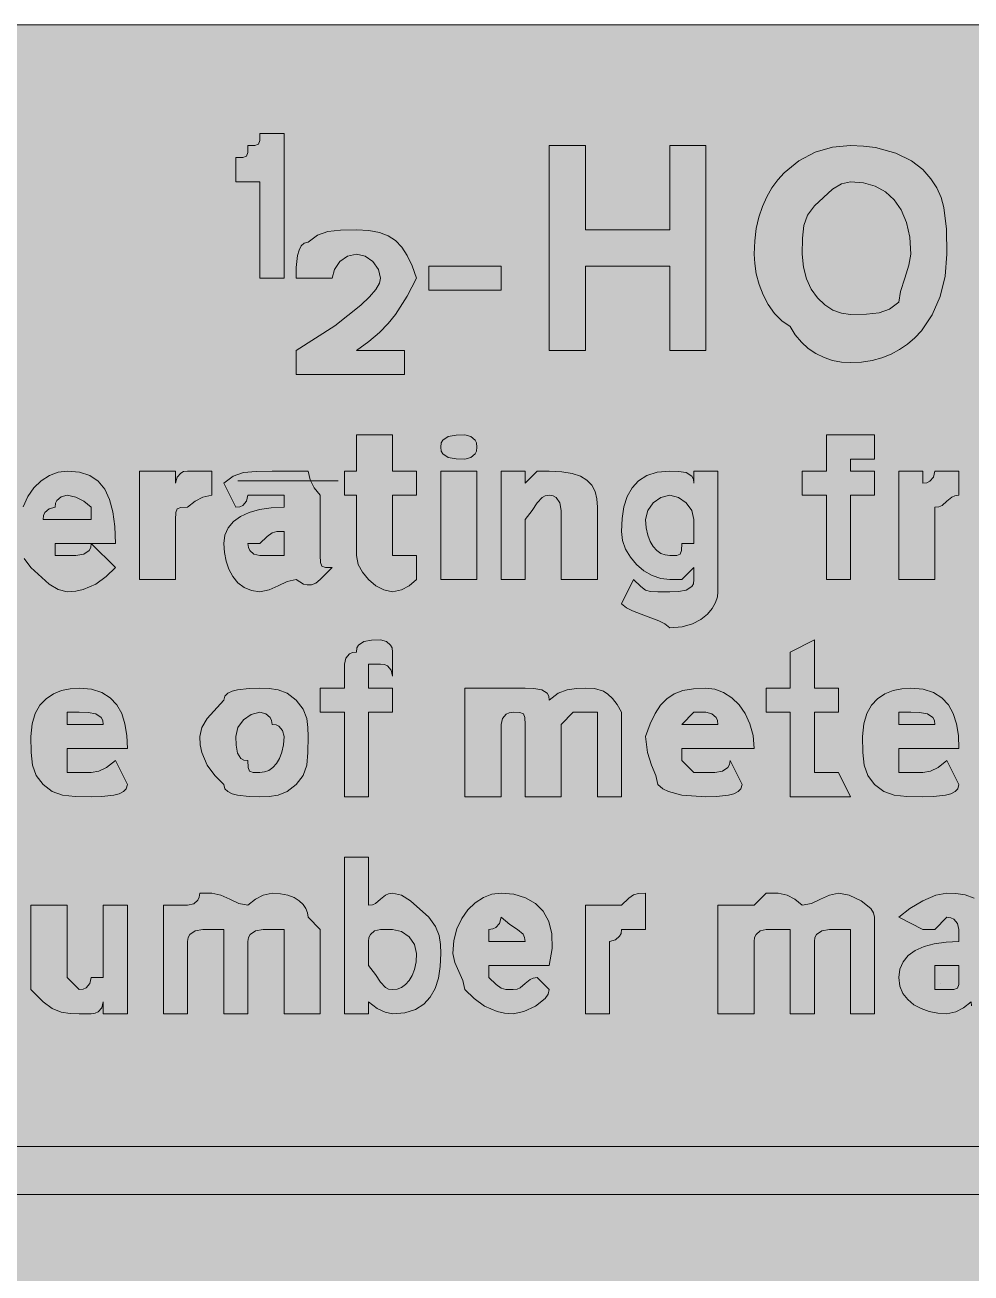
# Model space of a CAD drawing. Header units: metres. Extents: x 9 to 558, y 12 to 260.
# Drawn here: x 139.4 to 233.6, y 135.7 to 259.9 of the extents above; entities that cross this region are included whole.
import ezdxf

# ---------------------------------------------------------------- set-up
doc = ezdxf.new("R2010")
doc.units = ezdxf.units.M
for name, color, linetype, true_color in [('FILL_BLACK_000000', 7, 'Continuous', 0x000000), ('FILL_YELLOW_FFFF00', 7, 'Continuous', 0xffff00), ('STROKE_BLACK_000000', 7, 'Continuous', 0x000000)]:
    doc.layers.add(name, color=color, linetype=linetype, true_color=true_color)

msp = doc.modelspace()

# ---------------------------------------------------------------- hatches: boundary and pattern name
at = {"layer": 'FILL_BLACK_000000', "true_color": 0x000000}
h = msp.add_hatch(color=7, dxfattribs=at)
h.dxf.hatch_style = 1
h.paths.add_polyline_path([(162.81, 234.72), (162.81, 244.32), (160.41, 244.32), (160.41, 246.72), (161.1, 246.74), (161.46, 246.87), (161.59, 247.23), (161.61, 247.92), (162.3, 247.94), (162.66, 248.07), (162.79, 248.43), (162.81, 249.12), (165.21, 249.12), (165.21, 234.72), (162.81, 234.72)])
h = msp.add_hatch(color=7, dxfattribs=at)
h.dxf.hatch_style = 1
h.paths.add_polyline_path([(200.01, 239.52), (203.61, 239.52), (203.61, 247.92), (207.21, 247.92), (207.21, 227.52), (203.61, 227.52), (203.61, 235.92), (200.01, 235.92), (195.21, 235.92), (195.21, 227.52), (191.61, 227.52), (191.61, 247.92), (195.21, 247.92), (195.21, 239.52), (200.01, 239.52)])
h = msp.add_hatch(color=7, dxfattribs=at)
h.dxf.hatch_style = 1
h.paths.add_polyline_path([(224.08, 247.71), (226.11, 247.17), (227.68, 246.4), (228.81, 245.52), (229.6, 244.62), (230.2, 243.7), (230.62, 242.76), (230.91, 241.77), (231.17, 239.61), (231.21, 237.12), (231.04, 234.93), (230.55, 232.9), (229.75, 231.07), (228.66, 229.47), (228.01, 228.77), (227.28, 228.16), (226.5, 227.62), (225.64, 227.16), (224.72, 226.8), (223.75, 226.54), (222.71, 226.38), (221.61, 226.32), (220.71, 226.38), (219.83, 226.54), (218.97, 226.83), (218.16, 227.22), (217.4, 227.73), (216.72, 228.34), (216.11, 229.08), (215.61, 229.92), (214.77, 230.48), (214.03, 231.21), (213.42, 232.09), (212.91, 233.07), (212.52, 234.1), (212.23, 235.15), (212.07, 236.17), (212.01, 237.12), (212.07, 238.43), (212.23, 239.65), (212.48, 240.79), (212.83, 241.84), (213.27, 242.82), (213.78, 243.7), (214.36, 244.5), (215.01, 245.22), (216.46, 246.4), (218.08, 247.25), (219.82, 247.75), (221.61, 247.92), (222.9, 247.87), (224.08, 247.71)])
h.paths.add_polyline_path([(227.18, 240.27), (226.66, 241.51), (225.96, 242.52), (225.09, 243.31), (224.07, 243.87), (222.9, 244.21), (221.61, 244.32), (220.71, 244.11), (219.81, 243.57), (218.01, 241.92), (217.32, 241), (216.96, 239.97), (216.83, 238.71), (216.81, 237.12), (216.92, 235.83), (217.22, 234.66), (217.7, 233.64), (218.31, 232.77), (219.04, 232.07), (219.85, 231.55), (220.71, 231.23), (221.61, 231.12), (223.2, 231.14), (224.46, 231.27), (225.49, 231.63), (226.41, 232.32), (226.6, 233.41), (227.01, 234.72), (227.42, 236.03), (227.61, 237.12), (227.5, 238.81), (227.18, 240.27)], flags=16)
h = msp.add_hatch(color=7, dxfattribs=at)
h.dxf.hatch_style = 1
h.paths.add_polyline_path([(177.21, 227.52), (177.21, 225.12), (166.41, 225.12), (166.41, 227.52), (170.25, 229.99), (172.86, 232.02), (173.73, 232.86), (174.34, 233.59), (174.7, 234.21), (174.81, 234.72), (174.6, 235.6), (174.06, 236.37), (173.29, 236.91), (172.41, 237.12), (171.53, 236.91), (170.76, 236.37), (170.22, 235.6), (170.01, 234.72), (166.41, 234.72), (166.43, 235.79), (166.56, 236.97), (166.7, 237.5), (166.92, 237.93), (167.21, 238.21), (167.61, 238.32), (168.53, 239.01), (169.56, 239.37), (170.82, 239.5), (172.41, 239.52), (173.65, 239.46), (174.7, 239.28), (175.57, 238.95), (176.31, 238.47), (176.93, 237.82), (177.47, 236.99), (177.96, 235.96), (178.41, 234.72), (177.47, 232.92), (176.31, 231.12), (175.57, 230.22), (174.7, 229.32), (173.65, 228.42), (172.41, 227.52), (177.21, 227.52)])
h = msp.add_hatch(color=7, dxfattribs=at)
h.dxf.hatch_style = 1
h.paths.add_polyline_path([(186.81, 233.52), (179.61, 233.52), (179.61, 235.92), (186.81, 235.92), (186.81, 233.52)])
h = msp.add_hatch(color=7, dxfattribs=at)
h.dxf.hatch_style = 1
h.paths.add_polyline_path([(178.41, 215.52), (178.41, 213.12), (176.01, 213.12), (176.01, 208.32), (176.01, 207.12), (177.21, 207.12), (178.41, 207.12), (178.41, 204.72), (177.66, 204.12), (176.89, 203.71), (176.01, 203.52), (175.13, 203.71), (174.36, 204.12), (173.61, 204.72), (173.01, 205.47), (172.6, 206.24), (172.41, 207.12), (172.41, 213.12), (171.21, 213.12), (171.21, 215.52), (172.41, 215.52), (172.41, 219.12), (176.01, 219.12), (176.01, 215.52), (178.41, 215.52)])
h = msp.add_hatch(color=7, dxfattribs=at)
h.dxf.hatch_style = 1
h.paths.add_polyline_path([(184.36, 217.52), (184.22, 217.23), (183.81, 216.87), (183.21, 216.72), (182.33, 216.74), (181.56, 216.87), (181.02, 217.23), (180.86, 217.52), (180.81, 217.92), (180.86, 218.32), (181.02, 218.61), (181.56, 218.97), (182.33, 219.1), (183.21, 219.12), (183.81, 218.97), (184.22, 218.61), (184.36, 218.32), (184.41, 217.92), (184.36, 217.52)])
h = msp.add_hatch(color=7, dxfattribs=at)
h.dxf.hatch_style = 1
h.paths.add_polyline_path([(219.21, 204.72), (219.21, 213.12), (216.81, 213.12), (216.81, 215.52), (219.21, 215.52), (219.21, 216.72), (219.21, 219.12), (221.61, 219.12), (224.01, 219.12), (224.01, 216.72), (222.81, 216.72), (221.61, 216.72), (221.61, 215.52), (224.01, 215.52), (224.01, 213.12), (221.61, 213.12), (221.61, 204.72), (219.21, 204.72)])
h = msp.add_hatch(color=7, dxfattribs=at)
h.dxf.hatch_style = 1
h.paths.add_polyline_path([(146.46, 204.27), (145.2, 203.73), (144.46, 203.57), (143.61, 203.52), (142.71, 203.73), (141.81, 204.27), (140.01, 205.92), (139.32, 206.82), (138.96, 207.72), (138.83, 208.62), (138.81, 209.52), (138.92, 210.81), (139.22, 211.98), (139.7, 213), (140.31, 213.87), (141.04, 214.57), (141.85, 215.09), (142.71, 215.41), (143.61, 215.52), (144.85, 215.41), (145.88, 215.07), (146.71, 214.51), (147.36, 213.72), (147.84, 212.71), (148.17, 211.47), (148.35, 210.01), (148.41, 208.32), (146.01, 208.32), (148.41, 205.92), (147.49, 205.04), (146.46, 204.27)])
h.paths.add_polyline_path([(142.41, 208.32), (142.41, 207.12), (143.61, 207.12), (144.49, 207.14), (145.26, 207.27), (145.8, 207.63), (145.96, 207.92), (146.01, 208.32), (142.41, 208.32)], flags=16)
h.paths.add_polyline_path([(146.01, 211.92), (145.26, 212.52), (144.49, 212.93), (143.61, 213.12), (143.01, 212.97), (142.6, 212.61), (142.46, 212.32), (142.41, 211.92), (141.81, 211.77), (141.4, 211.41), (141.26, 211.12), (141.21, 210.72), (146.01, 210.72), (146.01, 211.92)], flags=16)
h = msp.add_hatch(color=7, dxfattribs=at)
h.dxf.hatch_style = 1
h.paths.add_polyline_path([(150.81, 215.52), (154.41, 215.52), (154.41, 214.32), (154.56, 214.92), (154.92, 215.33), (155.21, 215.47), (155.61, 215.52), (158.01, 215.52), (158.01, 213.12), (157.13, 212.93), (156.36, 212.52), (155.61, 211.92), (154.92, 211.9), (154.56, 211.77), (154.43, 211.41), (154.41, 210.72), (154.41, 204.72), (150.81, 204.72), (150.81, 215.52)])
h = msp.add_hatch(color=7, dxfattribs=at)
h.dxf.hatch_style = 1
h.paths.add_polyline_path([(164.01, 213.12), (161.61, 213.12), (161.46, 212.52), (161.1, 212.11), (160.81, 211.97), (160.41, 211.92), (159.21, 214.32), (160.13, 215.01), (161.16, 215.37), (162.42, 215.5), (164.01, 215.52), (167.61, 215.52), (167.8, 214.64), (168.21, 213.87), (168.81, 213.12), (168.81, 207.12), (168.83, 206.43), (168.96, 206.07), (169.32, 205.94), (170.01, 205.92), (168.81, 204.72), (168.36, 204.38), (167.93, 204.21), (167.52, 204.19), (167.16, 204.27), (166.41, 204.72), (165.51, 204.53), (164.61, 204.12), (163.71, 203.71), (162.81, 203.52), (161.97, 203.63), (161.23, 203.93), (160.62, 204.41), (160.11, 205.02), (159.72, 205.75), (159.44, 206.56), (159.27, 207.42), (159.21, 208.32), (159.32, 209.16), (159.64, 209.89), (160.16, 210.51), (160.86, 211.02), (161.73, 211.41), (162.75, 211.69), (163.92, 211.86), (165.21, 211.92), (165.21, 213.12), (164.01, 213.12)])
h.paths.add_polyline_path([(161.8, 207.63), (162.21, 207.27), (162.81, 207.12), (164.01, 207.12), (165.21, 207.12), (165.21, 209.52), (164.5, 209.5), (164.01, 209.37), (163.52, 209.01), (162.81, 208.32), (161.61, 208.32), (161.66, 207.92), (161.8, 207.63)], flags=16)
h = msp.add_hatch(color=7, dxfattribs=at)
h.dxf.hatch_style = 1
h.paths.add_polyline_path([(180.81, 204.72), (180.81, 215.52), (184.41, 215.52), (184.41, 204.72), (180.81, 204.72)])
h = msp.add_hatch(color=7, dxfattribs=at)
h.dxf.hatch_style = 1
h.paths.add_polyline_path([(192.81, 204.72), (192.81, 210.72), (192.79, 211.6), (192.66, 212.37), (192.3, 212.91), (192.01, 213.07), (191.61, 213.12), (191.21, 213.07), (190.9, 212.91), (190.41, 212.37), (189.92, 211.6), (189.21, 210.72), (189.21, 204.72), (186.81, 204.72), (186.81, 215.52), (189.21, 215.52), (189.21, 214.32), (190.41, 215.52), (191.61, 215.52), (192.85, 215.46), (193.88, 215.29), (194.71, 215.01), (195.36, 214.62), (195.84, 214.11), (196.17, 213.49), (196.35, 212.76), (196.41, 211.92), (196.41, 204.72), (192.81, 204.72)])
h = msp.add_hatch(color=7, dxfattribs=at)
h.dxf.hatch_style = 1
h.paths.add_polyline_path([(208.17, 202.45), (207.84, 201.85), (207.36, 201.27), (206.71, 200.74), (205.88, 200.31), (204.85, 200.03), (203.61, 199.92), (203.11, 200.32), (202.52, 200.63), (201.21, 201.12), (199.9, 201.61), (199.31, 201.92), (198.81, 202.32), (200.01, 204.72), (200.72, 204.03), (201.21, 203.67), (201.7, 203.54), (202.41, 203.52), (203.61, 203.52), (204.49, 203.54), (205.26, 203.67), (205.8, 204.03), (205.96, 204.32), (206.01, 204.72), (206.01, 205.92), (204.81, 204.72), (203.61, 204.72), (202.71, 204.83), (201.85, 205.13), (201.04, 205.61), (200.31, 206.22), (199.7, 206.95), (199.22, 207.76), (198.92, 208.62), (198.81, 209.52), (198.87, 210.81), (199.05, 211.98), (199.38, 213), (199.86, 213.87), (200.51, 214.57), (201.34, 215.09), (202.37, 215.41), (203.61, 215.52), (204.49, 215.5), (205.26, 215.37), (205.8, 215.01), (205.96, 214.72), (206.01, 214.32), (206.01, 215.52), (208.41, 215.52), (208.41, 203.52), (208.35, 203.02), (208.17, 202.45)])
h.paths.add_polyline_path([(205.26, 212.37), (204.49, 212.91), (203.61, 213.12), (202.73, 212.91), (201.96, 212.37), (201.42, 211.6), (201.21, 210.72), (201.26, 209.88), (201.42, 209.14), (201.65, 208.53), (201.96, 208.02), (202.32, 207.63), (202.73, 207.34), (203.16, 207.18), (203.61, 207.12), (204.3, 207.14), (204.66, 207.27), (204.79, 207.63), (204.81, 208.32), (206.01, 208.32), (206.01, 210.72), (205.8, 211.6), (205.26, 212.37)], flags=16)
h = msp.add_hatch(color=7, dxfattribs=at)
h.dxf.hatch_style = 1
h.paths.add_polyline_path([(226.41, 215.52), (228.81, 215.52), (228.81, 214.32), (229.21, 214.37), (229.5, 214.51), (229.86, 214.92), (230.01, 215.52), (232.41, 215.52), (232.41, 213.12), (232.01, 213.07), (231.7, 212.93), (231.21, 212.52), (230.72, 212.11), (230.41, 211.97), (230.01, 211.92), (230.01, 210.72), (230.01, 204.72), (226.41, 204.72), (226.41, 215.52)])
h = msp.add_hatch(color=7, dxfattribs=at)
h.dxf.hatch_style = 1
h.paths.add_polyline_path([(171.21, 183.12), (171.21, 191.52), (168.81, 191.52), (168.81, 193.92), (171.21, 193.92), (171.21, 196.32), (171.36, 196.92), (171.72, 197.33), (172.01, 197.47), (172.41, 197.52), (172.46, 197.92), (172.62, 198.21), (173.16, 198.57), (173.93, 198.7), (174.81, 198.72), (175.41, 198.57), (175.82, 198.21), (175.96, 197.92), (176.01, 197.52), (176.01, 195.12), (175.86, 195.72), (175.5, 196.13), (175.21, 196.27), (174.81, 196.32), (173.61, 196.32), (173.61, 195.12), (173.61, 193.92), (176.01, 193.92), (176.01, 191.52), (173.61, 191.52), (173.61, 183.12), (171.21, 183.12)])
h = msp.add_hatch(color=7, dxfattribs=at)
h.dxf.hatch_style = 1
h.paths.add_polyline_path([(220.41, 193.92), (220.41, 191.52), (218.01, 191.52), (218.01, 186.72), (218.01, 185.52), (219.21, 185.52), (220.41, 185.52), (221.61, 183.12), (218.01, 183.12), (215.61, 183.12), (215.61, 185.52), (215.61, 191.52), (213.21, 191.52), (213.21, 193.92), (215.61, 193.92), (215.61, 197.52), (218.01, 198.72), (218.01, 193.92), (220.41, 193.92)])
h = msp.add_hatch(color=7, dxfattribs=at)
h.dxf.hatch_style = 1
h.paths.add_polyline_path([(143.61, 186.72), (143.61, 185.52), (146.01, 185.52), (146.76, 185.67), (147.53, 186.03), (148.41, 186.72), (149.61, 184.32), (149.5, 183.92), (149.22, 183.63), (148.79, 183.41), (148.26, 183.27), (147.08, 183.14), (146.01, 183.12), (144.42, 183.14), (143.16, 183.27), (142.13, 183.63), (141.21, 184.32), (140.52, 185.24), (140.16, 186.27), (140.03, 187.53), (140.01, 189.12), (140.12, 190.36), (140.42, 191.39), (140.9, 192.22), (141.51, 192.87), (142.24, 193.35), (143.05, 193.68), (143.91, 193.86), (144.81, 193.92), (146.05, 193.81), (147.08, 193.49), (147.91, 192.97), (148.56, 192.27), (149.04, 191.4), (149.37, 190.38), (149.55, 189.21), (149.61, 187.92), (143.61, 187.92), (143.61, 186.72)])
h.paths.add_polyline_path([(147.16, 190.72), (147, 191.01), (146.46, 191.37), (145.69, 191.5), (144.81, 191.52), (143.61, 191.52), (143.61, 190.32), (147.21, 190.32), (147.16, 190.72)], flags=16)
h = msp.add_hatch(color=7, dxfattribs=at)
h.dxf.hatch_style = 1
h.paths.add_polyline_path([(167.46, 186.27), (167.1, 185.24), (166.41, 184.32), (165.51, 183.63), (164.61, 183.27), (163.71, 183.14), (162.81, 183.12), (161.74, 183.14), (160.56, 183.27), (160.03, 183.41), (159.6, 183.63), (159.32, 183.92), (159.21, 184.32), (158.33, 185.24), (157.56, 186.27), (157.02, 187.53), (156.86, 188.27), (156.81, 189.12), (157.02, 190.02), (157.56, 190.92), (159.21, 192.72), (159.32, 193.12), (159.6, 193.41), (160.03, 193.63), (160.56, 193.77), (161.74, 193.9), (162.81, 193.92), (163.71, 193.9), (164.61, 193.77), (165.51, 193.41), (166.41, 192.72), (167.1, 191.82), (167.46, 190.92), (167.59, 190.02), (167.61, 189.12), (167.59, 187.53), (167.46, 186.27)])
h.paths.add_polyline_path([(164.7, 190.13), (164.41, 190.27), (164.01, 190.32), (163.96, 190.72), (163.82, 191.01), (163.41, 191.37), (162.81, 191.52), (161.93, 191.31), (161.16, 190.77), (160.62, 190), (160.41, 189.12), (160.43, 188.24), (160.56, 187.47), (160.92, 186.93), (161.21, 186.77), (161.61, 186.72), (161.63, 186.03), (161.76, 185.67), (162.12, 185.54), (162.81, 185.52), (163.26, 185.58), (163.69, 185.74), (164.1, 186.03), (164.46, 186.42), (164.77, 186.93), (165, 187.54), (165.16, 188.28), (165.21, 189.12), (165.06, 189.72), (164.7, 190.13)], flags=16)
h = msp.add_hatch(color=7, dxfattribs=at)
h.dxf.hatch_style = 1
h.paths.add_polyline_path([(192.81, 190.32), (192.81, 183.12), (189.21, 183.12), (189.21, 190.32), (189.19, 191.01), (189.06, 191.37), (188.7, 191.5), (188.01, 191.52), (187.61, 191.47), (187.32, 191.33), (186.96, 190.92), (186.81, 190.32), (186.81, 183.12), (183.21, 183.12), (183.21, 193.92), (186.81, 193.92), (188.01, 193.92), (189.21, 193.92), (190.09, 193.9), (190.86, 193.77), (191.4, 193.41), (191.56, 193.12), (191.61, 192.72), (192.51, 193.41), (193.41, 193.77), (194.31, 193.9), (195.21, 193.92), (196.11, 193.88), (197.01, 193.62), (197.46, 193.33), (197.91, 192.91), (198.36, 192.31), (198.81, 191.52), (198.81, 183.12), (196.41, 183.12), (196.41, 190.32), (196.41, 191.52), (195.21, 191.52), (194.01, 191.52), (192.81, 190.32)])
h = msp.add_hatch(color=7, dxfattribs=at)
h.dxf.hatch_style = 1
h.paths.add_polyline_path([(204.81, 186.72), (206.01, 185.52), (207.21, 185.52), (208.09, 185.54), (208.86, 185.67), (209.4, 186.03), (209.56, 186.32), (209.61, 186.72), (210.81, 184.32), (210.7, 183.92), (210.42, 183.63), (209.99, 183.41), (209.46, 183.27), (208.28, 183.14), (207.21, 183.12), (204.81, 183.27), (203.5, 183.63), (202.91, 183.92), (202.41, 184.32), (202.22, 185.24), (201.81, 186.27), (201.4, 187.53), (201.21, 189.12), (201.66, 190.36), (202.15, 191.39), (202.69, 192.22), (203.31, 192.87), (204.05, 193.35), (204.92, 193.68), (205.97, 193.86), (207.21, 193.92), (208.11, 193.81), (208.97, 193.49), (209.78, 192.97), (210.51, 192.27), (211.12, 191.4), (211.6, 190.38), (211.9, 189.21), (212.01, 187.92), (204.81, 187.92), (204.81, 186.72)])
h.paths.add_polyline_path([(208.36, 190.72), (208.22, 191.01), (207.81, 191.37), (207.21, 191.52), (206.01, 191.52), (204.81, 190.32), (208.41, 190.32), (208.36, 190.72)], flags=16)
h = msp.add_hatch(color=7, dxfattribs=at)
h.dxf.hatch_style = 1
h.paths.add_polyline_path([(226.41, 186.72), (226.41, 185.52), (228.81, 185.52), (229.56, 185.67), (230.33, 186.03), (231.21, 186.72), (232.41, 184.32), (232.3, 183.92), (232.02, 183.63), (231.59, 183.41), (231.06, 183.27), (229.88, 183.14), (228.81, 183.12), (227.22, 183.14), (225.96, 183.27), (224.93, 183.63), (224.01, 184.32), (223.32, 185.24), (222.96, 186.27), (222.83, 187.53), (222.81, 189.12), (222.92, 190.36), (223.22, 191.39), (223.7, 192.22), (224.31, 192.87), (225.04, 193.35), (225.85, 193.68), (226.71, 193.86), (227.61, 193.92), (228.85, 193.81), (229.88, 193.49), (230.71, 192.97), (231.36, 192.27), (231.84, 191.4), (232.17, 190.38), (232.35, 189.21), (232.41, 187.92), (226.41, 187.92), (226.41, 186.72)])
h.paths.add_polyline_path([(229.96, 190.72), (229.8, 191.01), (229.26, 191.37), (228.49, 191.5), (227.61, 191.52), (226.41, 191.52), (226.41, 190.32), (230.01, 190.32), (229.96, 190.72)], flags=16)
h = msp.add_hatch(color=7, dxfattribs=at)
h.dxf.hatch_style = 1
h.paths.add_polyline_path([(174.49, 162.03), (173.61, 162.72), (173.61, 161.52), (171.21, 161.52), (171.21, 177.12), (173.61, 177.12), (173.61, 172.32), (174.01, 172.37), (174.32, 172.51), (174.81, 172.92), (175.3, 173.33), (175.61, 173.47), (176.01, 173.52), (176.91, 173.31), (177.81, 172.77), (179.61, 171.12), (180.3, 170.22), (180.66, 169.32), (180.79, 168.42), (180.81, 167.52), (180.75, 166.23), (180.57, 165.06), (180.24, 164.04), (179.76, 163.17), (179.11, 162.47), (178.28, 161.95), (177.25, 161.63), (176.01, 161.52), (175.26, 161.67), (174.49, 162.03)])
h.paths.add_polyline_path([(176.89, 164.14), (177.3, 164.43), (177.66, 164.82), (177.97, 165.33), (178.2, 165.94), (178.36, 166.68), (178.41, 167.52), (178.2, 168.4), (177.66, 169.17), (176.89, 169.71), (176.01, 169.92), (174.81, 169.92), (174.21, 169.77), (173.8, 169.41), (173.66, 169.12), (173.61, 168.72), (173.61, 166.32), (174.32, 165.44), (174.81, 164.67), (175.3, 164.13), (175.61, 163.97), (176.01, 163.92), (176.46, 163.98), (176.89, 164.14)], flags=16)
h = msp.add_hatch(color=7, dxfattribs=at)
h.dxf.hatch_style = 1
h.paths.add_polyline_path([(163.13, 169.9), (162.36, 169.77), (161.82, 169.41), (161.66, 169.12), (161.61, 168.72), (161.61, 161.52), (159.21, 161.52), (159.21, 169.92), (158.01, 169.92), (157.13, 169.9), (156.36, 169.77), (155.82, 169.41), (155.66, 169.12), (155.61, 168.72), (155.61, 161.52), (153.21, 161.52), (153.21, 172.32), (155.61, 172.32), (156.21, 172.47), (156.62, 172.83), (156.76, 173.12), (156.81, 173.52), (158.01, 173.52), (158.91, 173.33), (159.81, 172.92), (160.71, 172.51), (161.61, 172.32), (162.36, 172.92), (163.13, 173.33), (164.01, 173.52), (164.85, 173.47), (165.58, 173.31), (166.2, 173.08), (166.71, 172.77), (167.1, 172.41), (167.38, 172), (167.55, 171.57), (167.61, 171.12), (168.81, 169.92), (168.81, 161.52), (165.21, 161.52), (165.21, 168.72), (165.21, 169.92), (164.01, 169.92), (163.13, 169.9)])
h = msp.add_hatch(color=7, dxfattribs=at)
h.dxf.hatch_style = 1
h.paths.add_polyline_path([(185.61, 165.12), (186.32, 164.43), (186.81, 164.07), (187.3, 163.94), (188.01, 163.92), (188.41, 163.97), (188.72, 164.11), (189.21, 164.52), (189.7, 164.93), (190.01, 165.07), (190.41, 165.12), (191.61, 163.92), (191.5, 163.47), (191.22, 163.04), (190.26, 162.27), (189.08, 161.73), (188.01, 161.52), (187.16, 161.57), (186.42, 161.73), (185.16, 162.27), (184.13, 163.04), (183.21, 163.92), (183.02, 164.82), (182.61, 165.72), (182.2, 166.62), (182.01, 167.52), (182.12, 168.81), (182.42, 169.98), (182.9, 171), (183.51, 171.87), (184.24, 172.57), (185.05, 173.09), (185.91, 173.41), (186.81, 173.52), (188.1, 173.41), (189.25, 173.07), (190.23, 172.51), (191.01, 171.72), (191.57, 170.71), (191.87, 169.47), (191.9, 168.01), (191.61, 166.32), (185.61, 166.32), (185.61, 165.12)])
h.paths.add_polyline_path([(189.16, 169.12), (189, 169.43), (188.46, 169.92), (187.69, 170.41), (186.81, 171.12), (186.66, 170.52), (186.3, 170.11), (186.01, 169.97), (185.61, 169.92), (185.61, 168.72), (189.21, 168.72), (189.16, 169.12)], flags=16)
h = msp.add_hatch(color=7, dxfattribs=at)
h.dxf.hatch_style = 1
h.paths.add_polyline_path([(195.21, 172.32), (197.61, 172.32), (198.81, 172.32), (199.52, 173.01), (200.01, 173.37), (200.5, 173.5), (201.21, 173.52), (201.21, 169.92), (198.81, 169.92), (198.76, 169.52), (198.62, 169.23), (198.21, 168.87), (197.61, 168.72), (197.61, 161.52), (195.21, 161.52), (195.21, 172.32)])
h = msp.add_hatch(color=7, dxfattribs=at)
h.dxf.hatch_style = 1
h.paths.add_polyline_path([(219.53, 169.9), (218.76, 169.77), (218.22, 169.41), (218.06, 169.12), (218.01, 168.72), (218.01, 161.52), (215.61, 161.52), (215.61, 169.92), (213.21, 169.92), (212.61, 169.77), (212.2, 169.41), (212.06, 169.12), (212.01, 168.72), (212.01, 161.52), (208.41, 161.52), (208.41, 172.32), (212.01, 172.32), (213.21, 173.52), (214.41, 173.52), (215.29, 173.33), (216.06, 172.92), (216.81, 172.32), (217.71, 172.51), (218.61, 172.92), (219.51, 173.33), (220.41, 173.52), (221.48, 173.31), (222.66, 172.77), (223.62, 172), (223.9, 171.57), (224.01, 171.12), (224.01, 169.92), (224.01, 161.52), (221.61, 161.52), (221.61, 168.72), (221.61, 169.92), (220.41, 169.92), (219.53, 169.9)])
h = msp.add_hatch(color=7, dxfattribs=at)
h.dxf.hatch_style = 1
h.paths.add_polyline_path([(232.26, 170.52), (231.9, 170.93), (231.61, 171.07), (231.21, 171.12), (230.01, 169.92), (228.81, 169.92), (226.41, 171.12), (227.5, 172), (228.81, 172.77), (230.12, 173.31), (231.21, 173.52), (232.11, 173.5), (233.01, 173.37), (233.91, 173.01), (234.81, 172.32), (235.21, 172.27), (235.5, 172.11), (235.86, 171.57), (235.99, 170.8), (236.01, 169.92), (236.01, 165.12), (236.01, 163.92), (237.21, 163.92), (236.01, 161.52), (235.13, 161.54), (234.36, 161.67), (233.82, 162.03), (233.66, 162.32), (233.61, 162.72), (232.86, 162.12), (232.09, 161.71), (231.21, 161.52), (230.31, 161.58), (229.45, 161.74), (228.64, 162.03), (227.91, 162.42), (227.3, 162.93), (226.82, 163.54), (226.52, 164.28), (226.41, 165.12), (226.52, 165.96), (226.84, 166.69), (227.36, 167.31), (228.06, 167.82), (228.93, 168.21), (229.95, 168.49), (231.12, 168.66), (232.41, 168.72), (232.41, 169.92), (232.26, 170.52)])
h.paths.add_polyline_path([(231.21, 163.92), (231.9, 163.94), (232.26, 164.07), (232.39, 164.43), (232.41, 165.12), (232.41, 166.32), (230.01, 166.32), (230.01, 165.12), (230.01, 163.92), (231.21, 163.92)], flags=16)
h = msp.add_hatch(color=7, dxfattribs=at)
h.dxf.hatch_style = 1
h.paths.add_polyline_path([(149.61, 172.32), (149.61, 161.52), (147.21, 161.52), (147.21, 162.72), (147.06, 162.12), (146.7, 161.71), (146.41, 161.57), (146.01, 161.52), (144.81, 161.52), (143.91, 161.54), (143.01, 161.67), (142.11, 162.03), (141.21, 162.72), (140.01, 163.92), (140.01, 165.12), (140.01, 172.32), (143.61, 172.32), (143.61, 166.32), (143.61, 165.12), (144.81, 163.92), (145.21, 163.97), (145.5, 164.11), (145.86, 164.52), (146.01, 165.12), (147.21, 165.12), (147.21, 166.32), (147.21, 172.32), (149.61, 172.32)])
h = msp.add_hatch(color=7, dxfattribs=at)
h.dxf.hatch_style = 1
h.paths.add_polyline_path([(495.21, 148.32), (490.41, 153.12), (497.61, 153.12), (504.81, 145.92), (497.61, 138.72), (490.41, 138.72), (495.21, 143.52), (62.01, 143.52), (62.01, 148.32), (495.21, 148.32)])
at = {"layer": 'FILL_YELLOW_FFFF00', "true_color": 0xffff00}
h = msp.add_hatch(color=7, dxfattribs=at)
h.dxf.hatch_style = 1
h.paths.add_polyline_path([(551.26, 259.87), (552.02, 259.71), (553.41, 259.17), (556.41, 257.52), (556.81, 257.02), (557.1, 256.43), (557.46, 255.12), (557.61, 252.72), (557.61, 18.72), (557.61, 16.32), (557.42, 15.44), (557.01, 14.67), (556.41, 13.92), (553.41, 12.27), (552.02, 11.73), (551.26, 11.57), (550.41, 11.52), (16.41, 11.52), (14.01, 11.52), (13.13, 12.23), (12.36, 12.72), (11.82, 13.21), (11.66, 13.52), (11.61, 13.92), (10.82, 14.37), (10.22, 14.84), (9.8, 15.33), (9.51, 15.87), (9.25, 17.13), (9.21, 18.72), (9.21, 252.72), (9.21, 255.12), (11.61, 257.52), (12.36, 258.12), (13.13, 258.53), (14.01, 258.72), (14.76, 259.32), (15.53, 259.73), (16.41, 259.92), (550.41, 259.92), (551.26, 259.87)])

# ---------------------------------------------------------------- linework, layer by layer
at = {"layer": 'FILL_BLACK_000000', "lineweight": 0, "true_color": 0x000000}
for points in [[(162.81, 234.72), (162.81, 244.32), (160.41, 244.32), (160.41, 246.72), (161.1, 246.74), (161.46, 246.87), (161.59, 247.23), (161.61, 247.92), (162.3, 247.94), (162.66, 248.07), (162.79, 248.43), (162.81, 249.12), (165.21, 249.12), (165.21, 234.72)], [(200.01, 239.52), (203.61, 239.52), (203.61, 247.92), (207.21, 247.92), (207.21, 227.52), (203.61, 227.52), (203.61, 235.92), (200.01, 235.92), (195.21, 235.92), (195.21, 227.52), (191.61, 227.52), (191.61, 247.92), (195.21, 247.92), (195.21, 239.52)], [(224.08, 247.71), (226.11, 247.17), (227.68, 246.4), (228.81, 245.52), (229.6, 244.62), (230.2, 243.7), (230.62, 242.76), (230.91, 241.77), (231.17, 239.61), (231.21, 237.12), (231.04, 234.93), (230.55, 232.9), (229.75, 231.07), (228.66, 229.47), (228.01, 228.77), (227.28, 228.16), (226.5, 227.62), (225.64, 227.16), (224.72, 226.8), (223.75, 226.54), (222.71, 226.38), (221.61, 226.32), (220.71, 226.38), (219.83, 226.54), (218.97, 226.83), (218.16, 227.22), (217.4, 227.73), (216.72, 228.34), (216.11, 229.08), (215.61, 229.92), (214.77, 230.48), (214.03, 231.21), (213.42, 232.09), (212.91, 233.07), (212.52, 234.1), (212.23, 235.15), (212.07, 236.17), (212.01, 237.12), (212.07, 238.43), (212.23, 239.65), (212.48, 240.79), (212.83, 241.84), (213.27, 242.82), (213.78, 243.7), (214.36, 244.5), (215.01, 245.22), (216.46, 246.4), (218.08, 247.25), (219.82, 247.75), (221.61, 247.92), (222.9, 247.87)], [(227.18, 240.27), (226.66, 241.51), (225.96, 242.52), (225.09, 243.31), (224.07, 243.87), (222.9, 244.21), (221.61, 244.32), (220.71, 244.11), (219.81, 243.57), (218.01, 241.92), (217.32, 241), (216.96, 239.97), (216.83, 238.71), (216.81, 237.12), (216.92, 235.83), (217.22, 234.66), (217.7, 233.64), (218.31, 232.77), (219.04, 232.07), (219.85, 231.55), (220.71, 231.23), (221.61, 231.12), (223.2, 231.14), (224.46, 231.27), (225.49, 231.63), (226.41, 232.32), (226.6, 233.41), (227.01, 234.72), (227.42, 236.03), (227.61, 237.12), (227.5, 238.81)], [(177.21, 227.52), (177.21, 225.12), (166.41, 225.12), (166.41, 227.52), (170.25, 229.99), (172.86, 232.02), (173.73, 232.86), (174.34, 233.59), (174.7, 234.21), (174.81, 234.72), (174.6, 235.6), (174.06, 236.37), (173.29, 236.91), (172.41, 237.12), (171.53, 236.91), (170.76, 236.37), (170.22, 235.6), (170.01, 234.72), (166.41, 234.72), (166.43, 235.79), (166.56, 236.97), (166.7, 237.5), (166.92, 237.93), (167.21, 238.21), (167.61, 238.32), (168.53, 239.01), (169.56, 239.37), (170.82, 239.5), (172.41, 239.52), (173.65, 239.46), (174.7, 239.28), (175.57, 238.95), (176.31, 238.47), (176.93, 237.82), (177.47, 236.99), (177.96, 235.96), (178.41, 234.72), (177.47, 232.92), (176.31, 231.12), (175.57, 230.22), (174.7, 229.32), (173.65, 228.42), (172.41, 227.52)], [(186.81, 233.52), (179.61, 233.52), (179.61, 235.92), (186.81, 235.92)], [(178.41, 215.52), (178.41, 213.12), (176.01, 213.12), (176.01, 208.32), (176.01, 207.12), (177.21, 207.12), (178.41, 207.12), (178.41, 204.72), (177.66, 204.12), (176.89, 203.71), (176.01, 203.52), (175.13, 203.71), (174.36, 204.12), (173.61, 204.72), (173.01, 205.47), (172.6, 206.24), (172.41, 207.12), (172.41, 213.12), (171.21, 213.12), (171.21, 215.52), (172.41, 215.52), (172.41, 219.12), (176.01, 219.12), (176.01, 215.52)], [(184.36, 217.52), (184.22, 217.23), (183.81, 216.87), (183.21, 216.72), (182.33, 216.74), (181.56, 216.87), (181.02, 217.23), (180.86, 217.52), (180.81, 217.92), (180.86, 218.32), (181.02, 218.61), (181.56, 218.97), (182.33, 219.1), (183.21, 219.12), (183.81, 218.97), (184.22, 218.61), (184.36, 218.32), (184.41, 217.92)], [(219.21, 204.72), (219.21, 213.12), (216.81, 213.12), (216.81, 215.52), (219.21, 215.52), (219.21, 216.72), (219.21, 219.12), (221.61, 219.12), (224.01, 219.12), (224.01, 216.72), (222.81, 216.72), (221.61, 216.72), (221.61, 215.52), (224.01, 215.52), (224.01, 213.12), (221.61, 213.12), (221.61, 204.72)], [(150.81, 215.52), (154.41, 215.52), (154.41, 214.32), (154.56, 214.92), (154.92, 215.33), (155.21, 215.47), (155.61, 215.52), (158.01, 215.52), (158.01, 213.12), (157.13, 212.93), (156.36, 212.52), (155.61, 211.92), (154.92, 211.9), (154.56, 211.77), (154.43, 211.41), (154.41, 210.72), (154.41, 204.72), (150.81, 204.72)], [(164.01, 213.12), (161.61, 213.12), (161.46, 212.52), (161.1, 212.11), (160.81, 211.97), (160.41, 211.92), (159.21, 214.32), (160.13, 215.01), (161.16, 215.37), (162.42, 215.5), (164.01, 215.52), (167.61, 215.52), (167.8, 214.64), (168.21, 213.87), (168.81, 213.12), (168.81, 207.12), (168.83, 206.43), (168.96, 206.07), (169.32, 205.94), (170.01, 205.92), (168.81, 204.72), (168.36, 204.38), (167.93, 204.21), (167.52, 204.19), (167.16, 204.27), (166.41, 204.72), (165.51, 204.53), (164.61, 204.12), (163.71, 203.71), (162.81, 203.52), (161.97, 203.63), (161.23, 203.93), (160.62, 204.41), (160.11, 205.02), (159.72, 205.75), (159.44, 206.56), (159.27, 207.42), (159.21, 208.32), (159.32, 209.16), (159.64, 209.89), (160.16, 210.51), (160.86, 211.02), (161.73, 211.41), (162.75, 211.69), (163.92, 211.86), (165.21, 211.92), (165.21, 213.12)], [(180.81, 204.72), (180.81, 215.52), (184.41, 215.52), (184.41, 204.72)], [(192.81, 204.72), (192.81, 210.72), (192.79, 211.6), (192.66, 212.37), (192.3, 212.91), (192.01, 213.07), (191.61, 213.12), (191.21, 213.07), (190.9, 212.91), (190.41, 212.37), (189.92, 211.6), (189.21, 210.72), (189.21, 204.72), (186.81, 204.72), (186.81, 215.52), (189.21, 215.52), (189.21, 214.32), (190.41, 215.52), (191.61, 215.52), (192.85, 215.46), (193.88, 215.29), (194.71, 215.01), (195.36, 214.62), (195.84, 214.11), (196.17, 213.49), (196.35, 212.76), (196.41, 211.92), (196.41, 204.72)], [(208.17, 202.45), (207.84, 201.85), (207.36, 201.27), (206.71, 200.74), (205.88, 200.31), (204.85, 200.03), (203.61, 199.92), (203.11, 200.32), (202.52, 200.63), (201.21, 201.12), (199.9, 201.61), (199.31, 201.92), (198.81, 202.32), (200.01, 204.72), (200.72, 204.03), (201.21, 203.67), (201.7, 203.54), (202.41, 203.52), (203.61, 203.52), (204.49, 203.54), (205.26, 203.67), (205.8, 204.03), (205.96, 204.32), (206.01, 204.72), (206.01, 205.92), (204.81, 204.72), (203.61, 204.72), (202.71, 204.83), (201.85, 205.13), (201.04, 205.61), (200.31, 206.22), (199.7, 206.95), (199.22, 207.76), (198.92, 208.62), (198.81, 209.52), (198.87, 210.81), (199.05, 211.98), (199.38, 213), (199.86, 213.87), (200.51, 214.57), (201.34, 215.09), (202.37, 215.41), (203.61, 215.52), (204.49, 215.5), (205.26, 215.37), (205.8, 215.01), (205.96, 214.72), (206.01, 214.32), (206.01, 215.52), (208.41, 215.52), (208.41, 203.52), (208.35, 203.02)], [(226.41, 215.52), (228.81, 215.52), (228.81, 214.32), (229.21, 214.37), (229.5, 214.51), (229.86, 214.92), (230.01, 215.52), (232.41, 215.52), (232.41, 213.12), (232.01, 213.07), (231.7, 212.93), (231.21, 212.52), (230.72, 212.11), (230.41, 211.97), (230.01, 211.92), (230.01, 210.72), (230.01, 204.72), (226.41, 204.72)], [(146.01, 211.92), (145.26, 212.52), (144.49, 212.93), (143.61, 213.12), (143.01, 212.97), (142.6, 212.61), (142.46, 212.32), (142.41, 211.92), (141.81, 211.77), (141.4, 211.41), (141.26, 211.12), (141.21, 210.72), (146.01, 210.72)], [(205.26, 212.37), (204.49, 212.91), (203.61, 213.12), (202.73, 212.91), (201.96, 212.37), (201.42, 211.6), (201.21, 210.72), (201.26, 209.88), (201.42, 209.14), (201.65, 208.53), (201.96, 208.02), (202.32, 207.63), (202.73, 207.34), (203.16, 207.18), (203.61, 207.12), (204.3, 207.14), (204.66, 207.27), (204.79, 207.63), (204.81, 208.32), (206.01, 208.32), (206.01, 210.72), (205.8, 211.6)], [(161.8, 207.63), (162.21, 207.27), (162.81, 207.12), (164.01, 207.12), (165.21, 207.12), (165.21, 209.52), (164.5, 209.5), (164.01, 209.37), (163.52, 209.01), (162.81, 208.32), (161.61, 208.32), (161.66, 207.92)], [(142.41, 208.32), (142.41, 207.12), (143.61, 207.12), (144.49, 207.14), (145.26, 207.27), (145.8, 207.63), (145.96, 207.92), (146.01, 208.32)], [(171.21, 183.12), (171.21, 191.52), (168.81, 191.52), (168.81, 193.92), (171.21, 193.92), (171.21, 196.32), (171.36, 196.92), (171.72, 197.33), (172.01, 197.47), (172.41, 197.52), (172.46, 197.92), (172.62, 198.21), (173.16, 198.57), (173.93, 198.7), (174.81, 198.72), (175.41, 198.57), (175.82, 198.21), (175.96, 197.92), (176.01, 197.52), (176.01, 195.12), (175.86, 195.72), (175.5, 196.13), (175.21, 196.27), (174.81, 196.32), (173.61, 196.32), (173.61, 195.12), (173.61, 193.92), (176.01, 193.92), (176.01, 191.52), (173.61, 191.52), (173.61, 183.12)], [(220.41, 193.92), (220.41, 191.52), (218.01, 191.52), (218.01, 186.72), (218.01, 185.52), (219.21, 185.52), (220.41, 185.52), (221.61, 183.12), (218.01, 183.12), (215.61, 183.12), (215.61, 185.52), (215.61, 191.52), (213.21, 191.52), (213.21, 193.92), (215.61, 193.92), (215.61, 197.52), (218.01, 198.72), (218.01, 193.92)], [(143.61, 186.72), (143.61, 185.52), (146.01, 185.52), (146.76, 185.67), (147.53, 186.03), (148.41, 186.72), (149.61, 184.32), (149.5, 183.92), (149.22, 183.63), (148.79, 183.41), (148.26, 183.27), (147.08, 183.14), (146.01, 183.12), (144.42, 183.14), (143.16, 183.27), (142.13, 183.63), (141.21, 184.32), (140.52, 185.24), (140.16, 186.27), (140.03, 187.53), (140.01, 189.12), (140.12, 190.36), (140.42, 191.39), (140.9, 192.22), (141.51, 192.87), (142.24, 193.35), (143.05, 193.68), (143.91, 193.86), (144.81, 193.92), (146.05, 193.81), (147.08, 193.49), (147.91, 192.97), (148.56, 192.27), (149.04, 191.4), (149.37, 190.38), (149.55, 189.21), (149.61, 187.92), (143.61, 187.92)], [(167.46, 186.27), (167.1, 185.24), (166.41, 184.32), (165.51, 183.63), (164.61, 183.27), (163.71, 183.14), (162.81, 183.12), (161.74, 183.14), (160.56, 183.27), (160.03, 183.41), (159.6, 183.63), (159.32, 183.92), (159.21, 184.32), (158.33, 185.24), (157.56, 186.27), (157.02, 187.53), (156.86, 188.27), (156.81, 189.12), (157.02, 190.02), (157.56, 190.92), (159.21, 192.72), (159.32, 193.12), (159.6, 193.41), (160.03, 193.63), (160.56, 193.77), (161.74, 193.9), (162.81, 193.92), (163.71, 193.9), (164.61, 193.77), (165.51, 193.41), (166.41, 192.72), (167.1, 191.82), (167.46, 190.92), (167.59, 190.02), (167.61, 189.12), (167.59, 187.53)], [(192.81, 190.32), (192.81, 183.12), (189.21, 183.12), (189.21, 190.32), (189.19, 191.01), (189.06, 191.37), (188.7, 191.5), (188.01, 191.52), (187.61, 191.47), (187.32, 191.33), (186.96, 190.92), (186.81, 190.32), (186.81, 183.12), (183.21, 183.12), (183.21, 193.92), (186.81, 193.92), (188.01, 193.92), (189.21, 193.92), (190.09, 193.9), (190.86, 193.77), (191.4, 193.41), (191.56, 193.12), (191.61, 192.72), (192.51, 193.41), (193.41, 193.77), (194.31, 193.9), (195.21, 193.92), (196.11, 193.88), (197.01, 193.62), (197.46, 193.33), (197.91, 192.91), (198.36, 192.31), (198.81, 191.52), (198.81, 183.12), (196.41, 183.12), (196.41, 190.32), (196.41, 191.52), (195.21, 191.52), (194.01, 191.52)], [(204.81, 186.72), (206.01, 185.52), (207.21, 185.52), (208.09, 185.54), (208.86, 185.67), (209.4, 186.03), (209.56, 186.32), (209.61, 186.72), (210.81, 184.32), (210.7, 183.92), (210.42, 183.63), (209.99, 183.41), (209.46, 183.27), (208.28, 183.14), (207.21, 183.12), (204.81, 183.27), (203.5, 183.63), (202.91, 183.92), (202.41, 184.32), (202.22, 185.24), (201.81, 186.27), (201.4, 187.53), (201.21, 189.12), (201.66, 190.36), (202.15, 191.39), (202.69, 192.22), (203.31, 192.87), (204.05, 193.35), (204.92, 193.68), (205.97, 193.86), (207.21, 193.92), (208.11, 193.81), (208.97, 193.49), (209.78, 192.97), (210.51, 192.27), (211.12, 191.4), (211.6, 190.38), (211.9, 189.21), (212.01, 187.92), (204.81, 187.92)], [(226.41, 186.72), (226.41, 185.52), (228.81, 185.52), (229.56, 185.67), (230.33, 186.03), (231.21, 186.72), (232.41, 184.32), (232.3, 183.92), (232.02, 183.63), (231.59, 183.41), (231.06, 183.27), (229.88, 183.14), (228.81, 183.12), (227.22, 183.14), (225.96, 183.27), (224.93, 183.63), (224.01, 184.32), (223.32, 185.24), (222.96, 186.27), (222.83, 187.53), (222.81, 189.12), (222.92, 190.36), (223.22, 191.39), (223.7, 192.22), (224.31, 192.87), (225.04, 193.35), (225.85, 193.68), (226.71, 193.86), (227.61, 193.92), (228.85, 193.81), (229.88, 193.49), (230.71, 192.97), (231.36, 192.27), (231.84, 191.4), (232.17, 190.38), (232.35, 189.21), (232.41, 187.92), (226.41, 187.92)], [(147.16, 190.72), (147, 191.01), (146.46, 191.37), (145.69, 191.5), (144.81, 191.52), (143.61, 191.52), (143.61, 190.32), (147.21, 190.32)], [(164.7, 190.13), (164.41, 190.27), (164.01, 190.32), (163.96, 190.72), (163.82, 191.01), (163.41, 191.37), (162.81, 191.52), (161.93, 191.31), (161.16, 190.77), (160.62, 190), (160.41, 189.12), (160.43, 188.24), (160.56, 187.47), (160.92, 186.93), (161.21, 186.77), (161.61, 186.72), (161.63, 186.03), (161.76, 185.67), (162.12, 185.54), (162.81, 185.52), (163.26, 185.58), (163.69, 185.74), (164.1, 186.03), (164.46, 186.42), (164.77, 186.93), (165, 187.54), (165.16, 188.28), (165.21, 189.12), (165.06, 189.72)], [(208.36, 190.72), (208.22, 191.01), (207.81, 191.37), (207.21, 191.52), (206.01, 191.52), (204.81, 190.32), (208.41, 190.32)], [(229.96, 190.72), (229.8, 191.01), (229.26, 191.37), (228.49, 191.5), (227.61, 191.52), (226.41, 191.52), (226.41, 190.32), (230.01, 190.32)], [(174.49, 162.03), (173.61, 162.72), (173.61, 161.52), (171.21, 161.52), (171.21, 177.12), (173.61, 177.12), (173.61, 172.32), (174.01, 172.37), (174.32, 172.51), (174.81, 172.92), (175.3, 173.33), (175.61, 173.47), (176.01, 173.52), (176.91, 173.31), (177.81, 172.77), (179.61, 171.12), (180.3, 170.22), (180.66, 169.32), (180.79, 168.42), (180.81, 167.52), (180.75, 166.23), (180.57, 165.06), (180.24, 164.04), (179.76, 163.17), (179.11, 162.47), (178.28, 161.95), (177.25, 161.63), (176.01, 161.52), (175.26, 161.67)], [(163.13, 169.9), (162.36, 169.77), (161.82, 169.41), (161.66, 169.12), (161.61, 168.72), (161.61, 161.52), (159.21, 161.52), (159.21, 169.92), (158.01, 169.92), (157.13, 169.9), (156.36, 169.77), (155.82, 169.41), (155.66, 169.12), (155.61, 168.72), (155.61, 161.52), (153.21, 161.52), (153.21, 172.32), (155.61, 172.32), (156.21, 172.47), (156.62, 172.83), (156.76, 173.12), (156.81, 173.52), (158.01, 173.52), (158.91, 173.33), (159.81, 172.92), (160.71, 172.51), (161.61, 172.32), (162.36, 172.92), (163.13, 173.33), (164.01, 173.52), (164.85, 173.47), (165.58, 173.31), (166.2, 173.08), (166.71, 172.77), (167.1, 172.41), (167.38, 172), (167.55, 171.57), (167.61, 171.12), (168.81, 169.92), (168.81, 161.52), (165.21, 161.52), (165.21, 168.72), (165.21, 169.92), (164.01, 169.92)], [(185.61, 165.12), (186.32, 164.43), (186.81, 164.07), (187.3, 163.94), (188.01, 163.92), (188.41, 163.97), (188.72, 164.11), (189.21, 164.52), (189.7, 164.93), (190.01, 165.07), (190.41, 165.12), (191.61, 163.92), (191.5, 163.47), (191.22, 163.04), (190.26, 162.27), (189.08, 161.73), (188.01, 161.52), (187.16, 161.57), (186.42, 161.73), (185.16, 162.27), (184.13, 163.04), (183.21, 163.92), (183.02, 164.82), (182.61, 165.72), (182.2, 166.62), (182.01, 167.52), (182.12, 168.81), (182.42, 169.98), (182.9, 171), (183.51, 171.87), (184.24, 172.57), (185.05, 173.09), (185.91, 173.41), (186.81, 173.52), (188.1, 173.41), (189.25, 173.07), (190.23, 172.51), (191.01, 171.72), (191.57, 170.71), (191.87, 169.47), (191.9, 168.01), (191.61, 166.32), (185.61, 166.32)], [(195.21, 172.32), (197.61, 172.32), (198.81, 172.32), (199.52, 173.01), (200.01, 173.37), (200.5, 173.5), (201.21, 173.52), (201.21, 169.92), (198.81, 169.92), (198.76, 169.52), (198.62, 169.23), (198.21, 168.87), (197.61, 168.72), (197.61, 161.52), (195.21, 161.52)], [(219.53, 169.9), (218.76, 169.77), (218.22, 169.41), (218.06, 169.12), (218.01, 168.72), (218.01, 161.52), (215.61, 161.52), (215.61, 169.92), (213.21, 169.92), (212.61, 169.77), (212.2, 169.41), (212.06, 169.12), (212.01, 168.72), (212.01, 161.52), (208.41, 161.52), (208.41, 172.32), (212.01, 172.32), (213.21, 173.52), (214.41, 173.52), (215.29, 173.33), (216.06, 172.92), (216.81, 172.32), (217.71, 172.51), (218.61, 172.92), (219.51, 173.33), (220.41, 173.52), (221.48, 173.31), (222.66, 172.77), (223.62, 172), (223.9, 171.57), (224.01, 171.12), (224.01, 169.92), (224.01, 161.52), (221.61, 161.52), (221.61, 168.72), (221.61, 169.92), (220.41, 169.92)], [(149.61, 172.32), (149.61, 161.52), (147.21, 161.52), (147.21, 162.72), (147.06, 162.12), (146.7, 161.71), (146.41, 161.57), (146.01, 161.52), (144.81, 161.52), (143.91, 161.54), (143.01, 161.67), (142.11, 162.03), (141.21, 162.72), (140.01, 163.92), (140.01, 165.12), (140.01, 172.32), (143.61, 172.32), (143.61, 166.32), (143.61, 165.12), (144.81, 163.92), (145.21, 163.97), (145.5, 164.11), (145.86, 164.52), (146.01, 165.12), (147.21, 165.12), (147.21, 166.32), (147.21, 172.32)], [(189.16, 169.12), (189, 169.43), (188.46, 169.92), (187.69, 170.41), (186.81, 171.12), (186.66, 170.52), (186.3, 170.11), (186.01, 169.97), (185.61, 169.92), (185.61, 168.72), (189.21, 168.72)], [(176.89, 164.14), (177.3, 164.43), (177.66, 164.82), (177.97, 165.33), (178.2, 165.94), (178.36, 166.68), (178.41, 167.52), (178.2, 168.4), (177.66, 169.17), (176.89, 169.71), (176.01, 169.92), (174.81, 169.92), (174.21, 169.77), (173.8, 169.41), (173.66, 169.12), (173.61, 168.72), (173.61, 166.32), (174.32, 165.44), (174.81, 164.67), (175.3, 164.13), (175.61, 163.97), (176.01, 163.92), (176.46, 163.98)], [(231.21, 163.92), (231.9, 163.94), (232.26, 164.07), (232.39, 164.43), (232.41, 165.12), (232.41, 166.32), (230.01, 166.32), (230.01, 165.12), (230.01, 163.92)], [(495.21, 148.32), (490.41, 153.12), (497.61, 153.12), (504.81, 145.92), (497.61, 138.72), (490.41, 138.72), (495.21, 143.52), (62.01, 143.52), (62.01, 148.32)]]:
    msp.add_lwpolyline(points, close=True, dxfattribs=at)
for points in [[(139.22, 211.98), (139.7, 213), (140.31, 213.87), (141.04, 214.57), (141.85, 215.09), (142.71, 215.41), (143.61, 215.52), (144.85, 215.41), (145.88, 215.07), (146.71, 214.51), (147.36, 213.72), (147.84, 212.71), (148.17, 211.47), (148.35, 210.01), (148.41, 208.32), (146.01, 208.32), (148.41, 205.92), (147.49, 205.04), (146.46, 204.27), (145.2, 203.73), (144.46, 203.57), (143.61, 203.52), (142.71, 203.73), (141.81, 204.27), (140.01, 205.92), (139.32, 206.82)], [(233.66, 162.32), (233.61, 162.72), (232.86, 162.12), (232.09, 161.71), (231.21, 161.52), (230.31, 161.58), (229.45, 161.74), (228.64, 162.03), (227.91, 162.42), (227.3, 162.93), (226.82, 163.54), (226.52, 164.28), (226.41, 165.12), (226.52, 165.96), (226.84, 166.69), (227.36, 167.31), (228.06, 167.82), (228.93, 168.21), (229.95, 168.49), (231.12, 168.66), (232.41, 168.72), (232.41, 169.92), (232.26, 170.52), (231.9, 170.93), (231.61, 171.07), (231.21, 171.12), (230.01, 169.92), (228.81, 169.92), (226.41, 171.12), (227.5, 172), (228.81, 172.77), (230.12, 173.31), (231.21, 173.52), (232.11, 173.5), (233.01, 173.37), (233.91, 173.01)]]:
    msp.add_lwpolyline(points, dxfattribs=at)
at = {"layer": 'FILL_YELLOW_FFFF00', "lineweight": 0, "true_color": 0xffff00}
msp.add_lwpolyline([(550.41, 11.52), (16.41, 11.52), (14.01, 11.52), (13.13, 12.23), (12.36, 12.72), (11.82, 13.21), (11.66, 13.52), (11.61, 13.92), (10.82, 14.37), (10.22, 14.84), (9.8, 15.33), (9.51, 15.87), (9.25, 17.13), (9.21, 18.72), (9.21, 252.72), (9.21, 255.12), (11.61, 257.52), (12.36, 258.12), (13.13, 258.53), (14.01, 258.72), (14.76, 259.32), (15.53, 259.73), (16.41, 259.92), (550.41, 259.92)], dxfattribs=at)
at = {"layer": 'STROKE_BLACK_000000', "lineweight": 0, "true_color": 0x000000}
for points in [[(160.61, 214.56), (170.61, 214.56)], [(230.61, 164.56), (230.61, 164.56)]]:
    msp.add_lwpolyline(points, dxfattribs=at)

doc.saveas('drawing.dxf')
